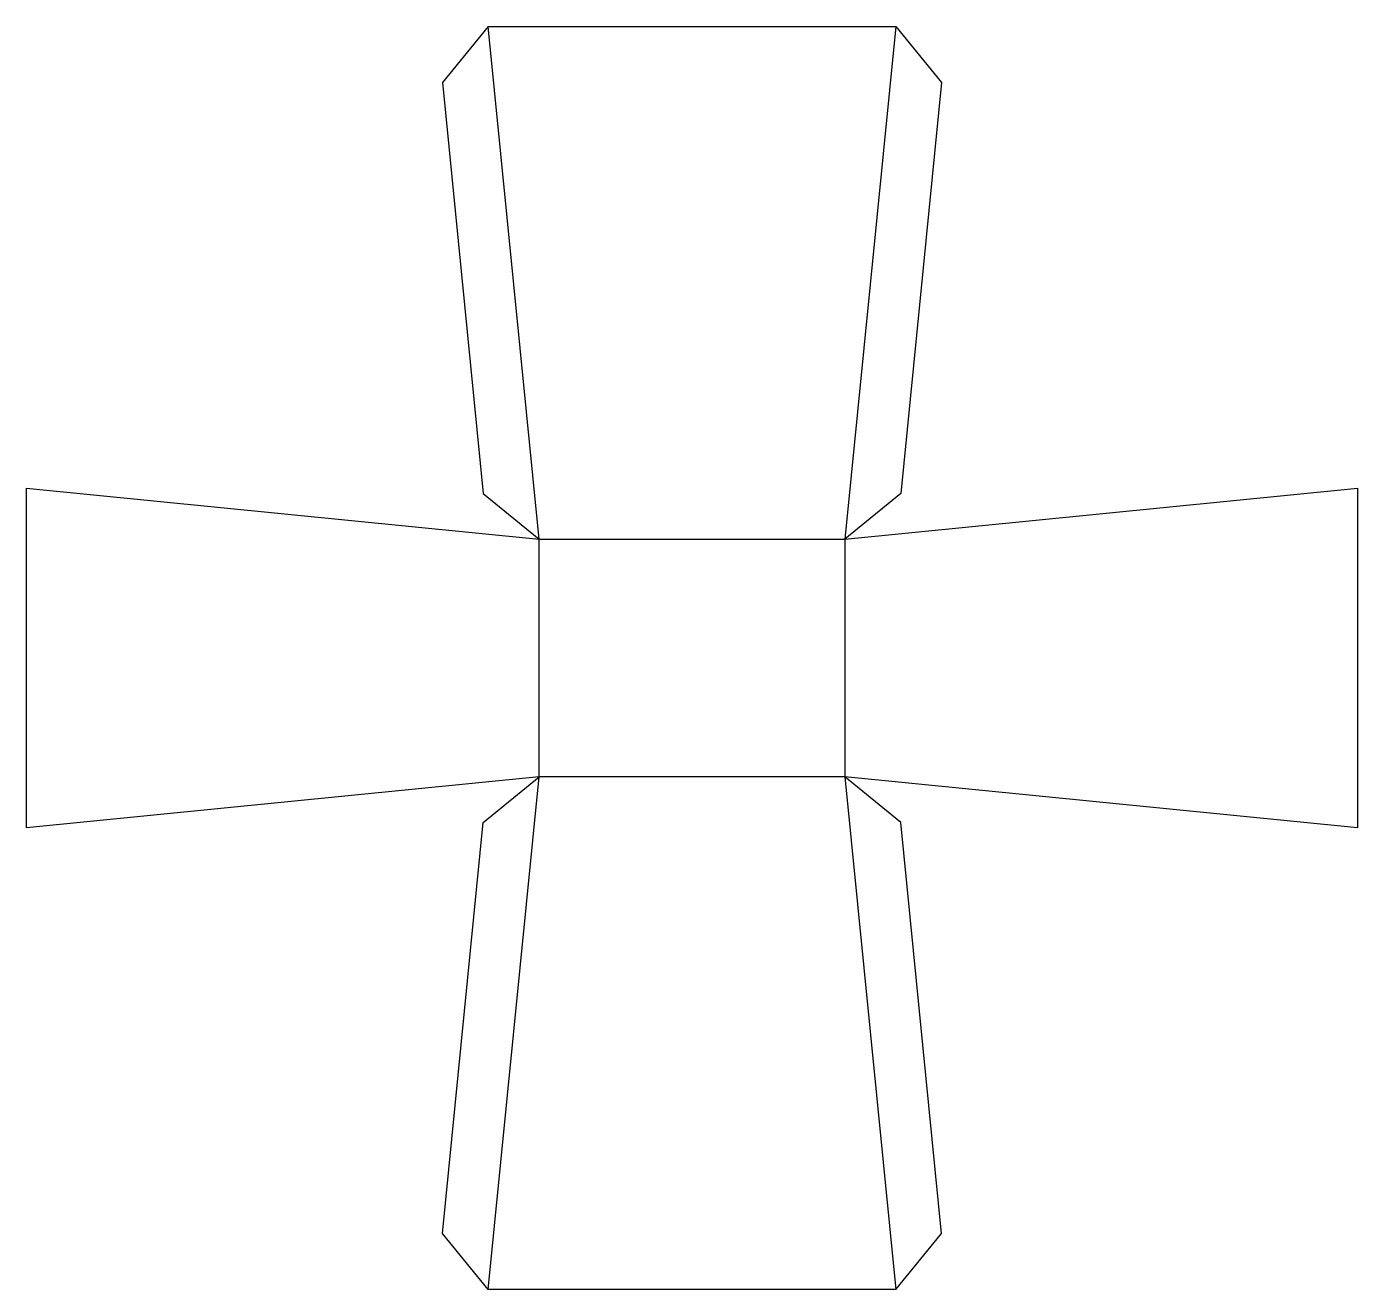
# Model space of a CAD drawing. Header units: millimetres. Extents: x 0 to 391, y 0 to 371.
import ezdxf

# ---------------------------------------------------------------- set-up
doc = ezdxf.new("R2010")
doc.units = ezdxf.units.MM
doc.layers.add('CREASE', color=5, linetype='CONTINUOUS')
doc.layers.add('CUT', color=1, linetype='CONTINUOUS')

msp = doc.modelspace()

# ---------------------------------------------------------------- linework, layer by layer
at = {"layer": 'CREASE'}
for p, q in [((150.748, 220.748), (135.748, 371.496)), ((255.748, 371.496), (240.748, 220.748)), ((150.748, 220.748), (240.748, 220.748)), ((150.748, 150.748), (150.748, 220.748)), ((240.748, 220.748), (240.748, 150.748)), ((135.748, 0), (150.748, 150.748)), ((240.748, 150.748), (150.748, 150.748)), ((240.748, 150.748), (255.748, 0))]:
    msp.add_line(p, q, dxfattribs=at)
at = {"layer": 'CUT'}
for p, q in [((135.748, 371.496), (122.307, 355.085)), ((135.748, 371.496), (255.748, 371.496)), ((255.748, 371.496), (269.189, 355.085)), ((122.307, 355.085), (134.337, 234.189)), ((269.189, 355.085), (257.16, 234.189)), ((0, 135.748), (0, 235.748)), ((0, 235.748), (150.748, 220.748)), ((240.748, 220.748), (391.496, 235.748)), ((391.496, 235.748), (391.496, 135.748)), ((134.337, 234.189), (150.748, 220.748)), ((257.16, 234.189), (240.748, 220.748)), ((150.748, 150.748), (0, 135.748)), ((134.337, 137.307), (150.748, 150.748)), ((391.496, 135.748), (240.748, 150.748)), ((257.16, 137.307), (240.748, 150.748)), ((122.307, 16.412), (134.337, 137.307)), ((269.189, 16.412), (257.16, 137.307)), ((135.748, 0), (122.307, 16.412)), ((255.748, 0), (269.189, 16.412)), ((255.748, 0), (135.748, 0))]:
    msp.add_line(p, q, dxfattribs=at)

doc.saveas('drawing.dxf')
